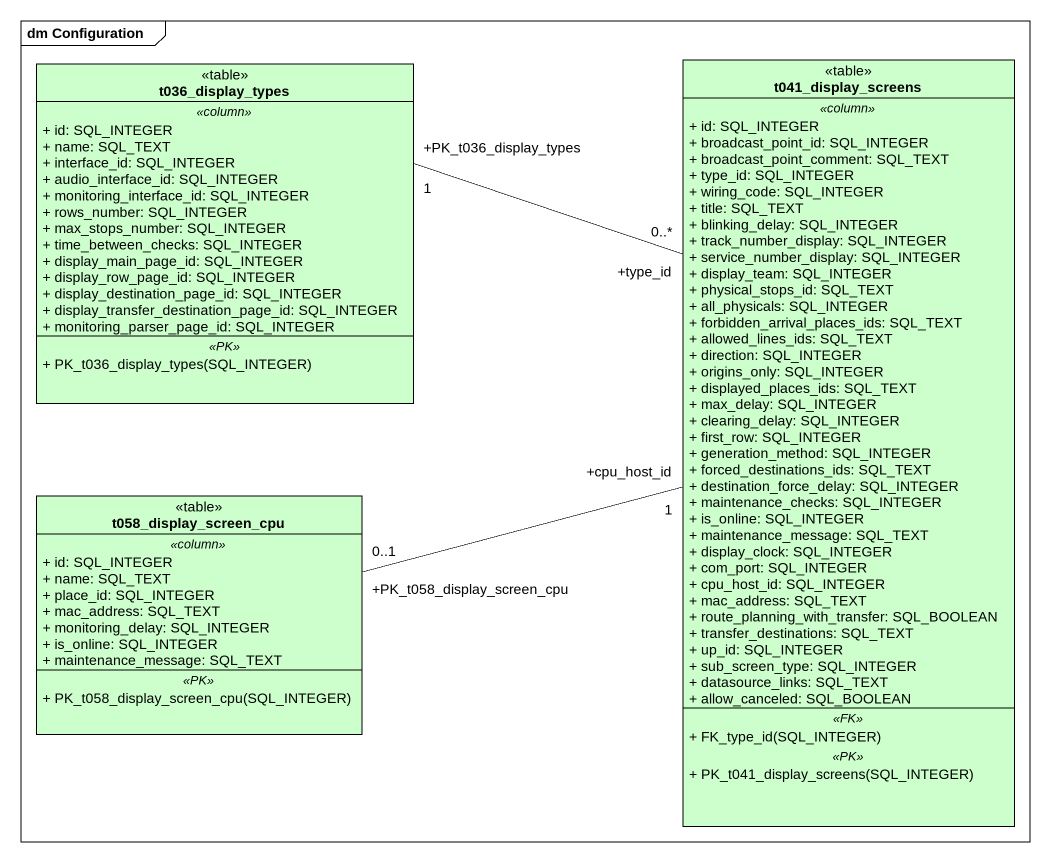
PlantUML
@startuml
mainframe dm Configuration
hide circle
hide empty members
skinparam classAttributeIconSize 0
class t036_display_types <<table>> #CCFFCC {
  .. <<column>> ..
  + id: SQL_INTEGER
  + name: SQL_TEXT
  + interface_id: SQL_INTEGER
  + audio_interface_id: SQL_INTEGER
  + monitoring_interface_id: SQL_INTEGER
  + rows_number: SQL_INTEGER
  + max_stops_number: SQL_INTEGER
  + time_between_checks: SQL_INTEGER
  + display_main_page_id: SQL_INTEGER
  + display_row_page_id: SQL_INTEGER
  + display_destination_page_id: SQL_INTEGER
  + display_transfer_destination_page_id: SQL_INTEGER
  + monitoring_parser_page_id: SQL_INTEGER
  .. <<PK>> ..
  + PK_t036_display_types(SQL_INTEGER)
}
class t041_display_screens <<table>> #CCFFCC {
  .. <<column>> ..
  + id: SQL_INTEGER
  + broadcast_point_id: SQL_INTEGER
  + broadcast_point_comment: SQL_TEXT
  + type_id: SQL_INTEGER
  + wiring_code: SQL_INTEGER
  + title: SQL_TEXT
  + blinking_delay: SQL_INTEGER
  + track_number_display: SQL_INTEGER
  + service_number_display: SQL_INTEGER
  + display_team: SQL_INTEGER
  + physical_stops_id: SQL_TEXT
  + all_physicals: SQL_INTEGER
  + forbidden_arrival_places_ids: SQL_TEXT
  + allowed_lines_ids: SQL_TEXT
  + direction: SQL_INTEGER
  + origins_only: SQL_INTEGER
  + displayed_places_ids: SQL_TEXT
  + max_delay: SQL_INTEGER
  + clearing_delay: SQL_INTEGER
  + first_row: SQL_INTEGER
  + generation_method: SQL_INTEGER
  + forced_destinations_ids: SQL_TEXT
  + destination_force_delay: SQL_INTEGER
  + maintenance_checks: SQL_INTEGER
  + is_online: SQL_INTEGER
  + maintenance_message: SQL_TEXT
  + display_clock: SQL_INTEGER
  + com_port: SQL_INTEGER
  + cpu_host_id: SQL_INTEGER
  + mac_address: SQL_TEXT
  + route_planning_with_transfer: SQL_BOOLEAN
  + transfer_destinations: SQL_TEXT
  + up_id: SQL_INTEGER
  + sub_screen_type: SQL_INTEGER
  + datasource_links: SQL_TEXT
  + allow_canceled: SQL_BOOLEAN
  .. <<FK>> ..
  + FK_type_id(SQL_INTEGER)
  .. <<PK>> ..
  + PK_t041_display_screens(SQL_INTEGER)
}
class t058_display_screen_cpu <<table>> #CCFFCC {
  .. <<column>> ..
  + id: SQL_INTEGER
  + name: SQL_TEXT
  + place_id: SQL_INTEGER
  + mac_address: SQL_TEXT
  + monitoring_delay: SQL_INTEGER
  + is_online: SQL_INTEGER
  + maintenance_message: SQL_TEXT
  .. <<PK>> ..
  + PK_t058_display_screen_cpu(SQL_INTEGER)
}
t041_display_screens "+type_id\n0..*" -left- "+PK_t036_display_types\n1" t036_display_types
t041_display_screens "+cpu_host_id\n1" -left- "+PK_t058_display_screen_cpu\n0..1" t058_display_screen_cpu
@enduml
